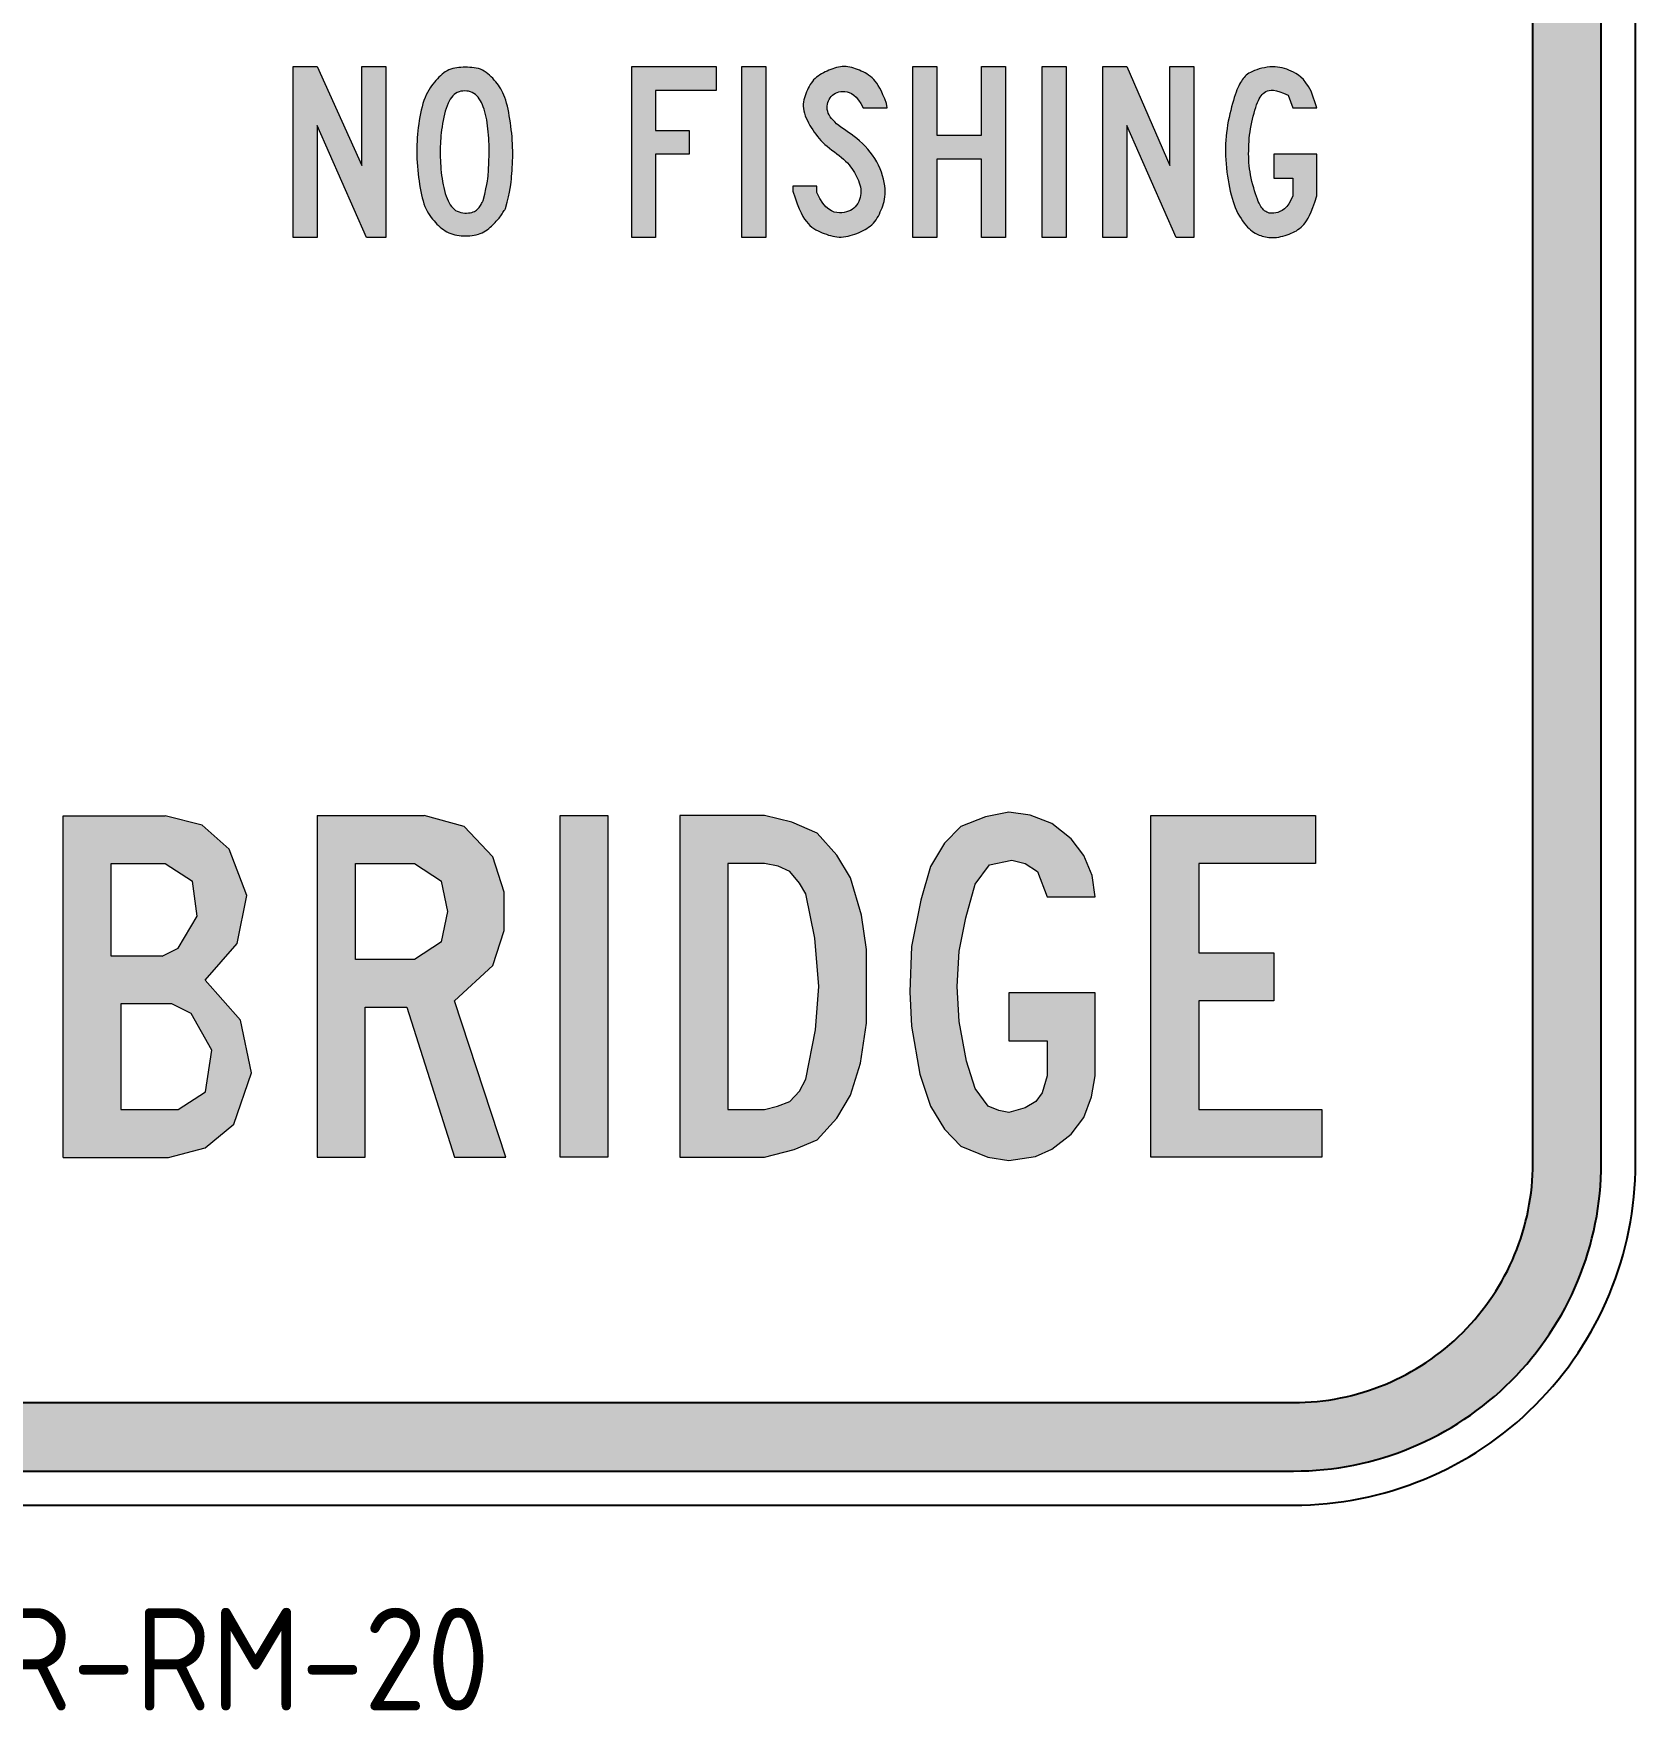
# Model space of a CAD drawing. Header units: millimetres. Extents: x 169.8 to 259.8, y 140.6 to 236.8.
# Drawn here: x 212.95 to 259.79, y 140.59 to 189.61 of the extents above; entities that cross this region are included whole.
import ezdxf

# ---------------------------------------------------------------- set-up
doc = ezdxf.new("R2010")
doc.units = ezdxf.units.MM
for name, color, linetype in [('L25', 1, 'Continuous'), ('L35', 3, 'Continuous'), ('T25', 1, 'Continuous')]:
    doc.layers.add(name, color=color, linetype=linetype)
doc.styles.add('ISO', font='iso.shx')

msp = doc.modelspace()

# ---------------------------------------------------------------- hatches: boundary and pattern name
at = {"layer": 'L25'}
h = msp.add_hatch(color=256, dxfattribs=at)
edge = h.paths.add_edge_path()
edge.add_arc((179.789, 156.589), 9, 180, 270)
edge.add_line((179.789, 147.589), (249.789, 147.589))
edge.add_arc((249.789, 156.589), 9, 270, 360)
edge.add_line((258.789, 156.589), (258.789, 226.789))
edge.add_arc((249.789, 226.789), 9, 0, 90)
edge.add_line((249.789, 235.789), (179.789, 235.789))
edge.add_arc((179.789, 226.789), 9, 90, 180)
edge.add_line((170.789, 226.789), (170.789, 156.589))
edge = h.paths.add_edge_path(flags=16)
edge.add_arc((179.789, 156.589), 7, 180, 270)
edge.add_line((179.789, 149.589), (249.789, 149.589))
edge.add_arc((249.789, 156.589), 7, 270, 360)
edge.add_line((256.789, 156.589), (256.789, 226.789))
edge.add_arc((249.789, 226.789), 7, 0, 90)
edge.add_line((249.789, 233.789), (179.789, 233.789))
edge.add_arc((179.789, 226.789), 7, 90, 180)
edge.add_line((172.789, 226.789), (172.789, 156.589))
h = msp.add_hatch(color=256, dxfattribs=at)
h.paths.add_polyline_path([(226.097, 184.724), (226.143, 184.917), (226.178, 185.071), (226.204, 185.195), (226.223, 185.292), (226.235, 185.371), (226.242, 185.436), (226.247, 185.495), (226.25, 185.554), (226.254, 185.618), (226.257, 185.688), (226.261, 185.762), (226.264, 185.84), (226.267, 185.922), (226.269, 186.007), (226.271, 186.095), (226.271, 186.184), (226.271, 186.275), (226.269, 186.366), (226.266, 186.458), (226.261, 186.55), (226.255, 186.642), (226.248, 186.733), (226.239, 186.823), (226.228, 186.911), (226.216, 186.998), (226.201, 187.082), (226.185, 187.164), (226.167, 187.243), (226.147, 187.32), (226.125, 187.393), (226.101, 187.462), (226.075, 187.528), (226.047, 187.589), (226.017, 187.646), (225.984, 187.698), (225.949, 187.746), (225.911, 187.788), (225.87, 187.825), (225.826, 187.857), (225.778, 187.884), (225.726, 187.904), (225.672, 187.919), (225.617, 187.927), (225.56, 187.93), (225.503, 187.927), (225.447, 187.919), (225.393, 187.904), (225.342, 187.884), (225.294, 187.857), (225.25, 187.825), (225.208, 187.787), (225.17, 187.742), (225.135, 187.691), (225.102, 187.634), (225.071, 187.57), (225.042, 187.499), (225.015, 187.421), (224.99, 187.338), (224.967, 187.251), (224.946, 187.16), (224.927, 187.068), (224.91, 186.976), (224.895, 186.885), (224.882, 186.796), (224.872, 186.71), (224.863, 186.627), (224.856, 186.546), (224.851, 186.467), (224.848, 186.388), (224.845, 186.31), (224.844, 186.232), (224.844, 186.152), (224.844, 186.07), (224.845, 185.987), (224.848, 185.902), (224.851, 185.816), (224.856, 185.729), (224.863, 185.641), (224.872, 185.551), (224.882, 185.461), (224.895, 185.37), (224.91, 185.28), (224.927, 185.19), (224.946, 185.103), (224.967, 185.017), (224.99, 184.936), (225.015, 184.858), (225.042, 184.786), (225.071, 184.719), (225.102, 184.657), (225.135, 184.602), (225.17, 184.552), (225.208, 184.509), (225.25, 184.471), (225.294, 184.439), (225.342, 184.412), (225.393, 184.392), (225.447, 184.377), (225.502, 184.367), (225.558, 184.362), (225.613, 184.361), (225.666, 184.364), (225.717, 184.371), (225.763, 184.381), (225.805, 184.394), (225.842, 184.41), (225.875, 184.428), (225.905, 184.449), (225.931, 184.472), (225.955, 184.497), (225.978, 184.523), (225.999, 184.552), (226.018, 184.582), (226.037, 184.612), (226.053, 184.64), (226.068, 184.667), (226.08, 184.69), (226.089, 184.708), (226.095, 184.72)], flags=16)
h.paths.add_polyline_path([(226.751, 184.49), (226.8, 184.678), (226.838, 184.836), (226.868, 184.97), (226.89, 185.083), (226.905, 185.181), (226.916, 185.269), (226.924, 185.351), (226.931, 185.432), (226.938, 185.517), (226.944, 185.604), (226.95, 185.695), (226.955, 185.788), (226.959, 185.883), (226.962, 185.981), (226.963, 186.08), (226.962, 186.181), (226.96, 186.282), (226.956, 186.384), (226.95, 186.487), (226.942, 186.589), (226.932, 186.692), (226.921, 186.795), (226.909, 186.898), (226.895, 187.001), (226.88, 187.102), (226.863, 187.203), (226.845, 187.301), (226.826, 187.397), (226.805, 187.489), (226.782, 187.577), (226.758, 187.66), (226.733, 187.738), (226.705, 187.81), (226.676, 187.875), (226.646, 187.937), (226.613, 187.994), (226.579, 188.048), (226.543, 188.1), (226.505, 188.15), (226.465, 188.2), (226.423, 188.25), (226.379, 188.299), (226.334, 188.346), (226.286, 188.392), (226.236, 188.434), (226.184, 188.474), (226.13, 188.508), (226.075, 188.538), (226.017, 188.563), (225.957, 188.582), (225.896, 188.596), (225.833, 188.607), (225.77, 188.614), (225.706, 188.619), (225.642, 188.621), (225.577, 188.621), (225.513, 188.621), (225.45, 188.619), (225.387, 188.615), (225.326, 188.608), (225.265, 188.598), (225.207, 188.585), (225.15, 188.569), (225.095, 188.547), (225.043, 188.521), (224.992, 188.491), (224.944, 188.456), (224.897, 188.418), (224.851, 188.376), (224.806, 188.332), (224.762, 188.285), (224.718, 188.236), (224.675, 188.186), (224.631, 188.133), (224.589, 188.078), (224.547, 188.019), (224.507, 187.956), (224.469, 187.889), (224.432, 187.816), (224.399, 187.738), (224.367, 187.654), (224.339, 187.564), (224.313, 187.47), (224.289, 187.372), (224.268, 187.272), (224.248, 187.17), (224.231, 187.067), (224.216, 186.965), (224.202, 186.863), (224.19, 186.762), (224.18, 186.662), (224.172, 186.561), (224.165, 186.461), (224.161, 186.359), (224.158, 186.257), (224.158, 186.154), (224.16, 186.049), (224.163, 185.942), (224.169, 185.835), (224.177, 185.727), (224.186, 185.619), (224.197, 185.512), (224.209, 185.405), (224.223, 185.299), (224.238, 185.195), (224.255, 185.093), (224.274, 184.993), (224.294, 184.897), (224.316, 184.804), (224.341, 184.715), (224.368, 184.631), (224.397, 184.552), (224.429, 184.479), (224.463, 184.412), (224.499, 184.349), (224.537, 184.29), (224.577, 184.235), (224.618, 184.182), (224.661, 184.133), (224.704, 184.085), (224.748, 184.04), (224.793, 183.995), (224.839, 183.953), (224.887, 183.914), (224.936, 183.877), (224.986, 183.843), (225.039, 183.812), (225.093, 183.785), (225.15, 183.762), (225.209, 183.743), (225.269, 183.727), (225.33, 183.714), (225.393, 183.705), (225.457, 183.699), (225.521, 183.695), (225.585, 183.694), (225.649, 183.695), (225.713, 183.699), (225.776, 183.705), (225.838, 183.714), (225.898, 183.727), (225.957, 183.743), (226.014, 183.762), (226.069, 183.785), (226.121, 183.812), (226.171, 183.842), (226.218, 183.875), (226.263, 183.91), (226.305, 183.945), (226.345, 183.982), (226.382, 184.018), (226.417, 184.053), (226.45, 184.087), (226.48, 184.12), (226.509, 184.152), (226.536, 184.183), (226.562, 184.214), (226.586, 184.245), (226.61, 184.276), (226.633, 184.308), (226.656, 184.34), (226.677, 184.373), (226.697, 184.403), (226.715, 184.431), (226.729, 184.455), (226.741, 184.474), (226.748, 184.486)])
h.paths.add_polyline_path([(230.44, 183.65), (230.44, 188.646), (232.914, 188.646), (232.914, 187.946), (231.14, 187.946), (231.14, 186.778), (232.121, 186.778), (232.121, 186.078), (231.14, 186.078), (231.14, 183.65)])
h.paths.add_polyline_path([(233.662, 183.65), (233.662, 188.646), (234.362, 188.646), (234.362, 183.65)])
h.paths.add_polyline_path([(238.658, 183.65), (238.658, 188.646), (239.359, 188.646), (239.359, 186.638), (240.666, 186.638), (240.666, 188.646), (241.366, 188.646), (241.366, 183.65), (240.666, 183.65), (240.666, 185.938), (239.359, 185.938), (239.359, 183.65)])
h.paths.add_polyline_path([(242.44, 183.65), (242.44, 188.646), (243.141, 188.646), (243.141, 183.65)])
h.paths.add_polyline_path([(244.215, 183.65), (244.215, 188.646), (244.915, 188.646), (246.176, 185.751), (246.176, 188.646), (246.877, 188.646), (246.877, 183.65), (246.363, 183.65), (244.915, 186.918), (244.915, 183.65)])
h.paths.add_polyline_path([(220.54, 183.65), (220.54, 188.646), (221.24, 188.646), (222.548, 185.751), (222.548, 188.646), (223.248, 188.646), (223.248, 183.65), (222.688, 183.65), (221.24, 186.918), (221.24, 183.65)])
h.paths.add_polyline_path([(237.891, 187.56), (237.838, 187.698), (237.788, 187.818), (237.741, 187.922), (237.695, 188.012), (237.651, 188.09), (237.607, 188.157), (237.562, 188.215), (237.516, 188.267), (237.469, 188.313), (237.419, 188.355), (237.368, 188.393), (237.316, 188.427), (237.263, 188.458), (237.209, 188.487), (237.154, 188.513), (237.098, 188.537), (237.043, 188.559), (236.987, 188.58), (236.931, 188.599), (236.875, 188.615), (236.819, 188.628), (236.763, 188.638), (236.708, 188.644), (236.652, 188.646), (236.596, 188.644), (236.541, 188.638), (236.485, 188.628), (236.43, 188.615), (236.375, 188.599), (236.319, 188.58), (236.264, 188.559), (236.208, 188.537), (236.153, 188.513), (236.098, 188.487), (236.044, 188.46), (235.991, 188.43), (235.94, 188.399), (235.89, 188.366), (235.844, 188.33), (235.801, 188.292), (235.761, 188.251), (235.724, 188.208), (235.69, 188.162), (235.659, 188.115), (235.63, 188.065), (235.604, 188.013), (235.578, 187.96), (235.554, 187.906), (235.532, 187.849), (235.511, 187.792), (235.492, 187.733), (235.477, 187.672), (235.466, 187.61), (235.459, 187.547), (235.458, 187.481), (235.463, 187.414), (235.475, 187.346), (235.493, 187.276), (235.517, 187.206), (235.545, 187.135), (235.577, 187.064), (235.613, 186.994), (235.651, 186.925), (235.691, 186.857), (235.733, 186.791), (235.776, 186.726), (235.821, 186.663), (235.869, 186.602), (235.919, 186.541), (235.973, 186.483), (236.03, 186.425), (236.091, 186.368), (236.157, 186.312), (236.226, 186.257), (236.297, 186.203), (236.369, 186.149), (236.44, 186.095), (236.509, 186.042), (236.576, 185.988), (236.638, 185.934), (236.695, 185.88), (236.748, 185.826), (236.795, 185.771), (236.839, 185.715), (236.879, 185.659), (236.916, 185.603), (236.951, 185.546), (236.984, 185.488), (237.015, 185.429), (237.045, 185.369), (237.071, 185.309), (237.095, 185.248), (237.114, 185.187), (237.129, 185.125), (237.14, 185.063), (237.144, 185), (237.143, 184.937), (237.135, 184.875), (237.122, 184.813), (237.103, 184.753), (237.079, 184.696), (237.05, 184.642), (237.016, 184.591), (236.977, 184.545), (236.934, 184.504), (236.887, 184.468), (236.835, 184.437), (236.78, 184.412), (236.72, 184.393), (236.656, 184.379), (236.589, 184.371), (236.518, 184.37), (236.443, 184.375), (236.365, 184.391), (236.285, 184.422), (236.202, 184.472), (236.117, 184.547), (236.031, 184.649), (235.944, 184.785), (235.856, 184.957), (235.856, 185.144), (235.156, 185.144), (235.156, 185.004), (235.222, 184.803), (235.283, 184.632), (235.34, 184.487), (235.394, 184.366), (235.446, 184.265), (235.497, 184.181), (235.548, 184.111), (235.6, 184.051), (235.654, 183.998), (235.711, 183.951), (235.769, 183.91), (235.828, 183.873), (235.888, 183.841), (235.949, 183.812), (236.01, 183.786), (236.071, 183.762), (236.133, 183.739), (236.194, 183.719), (236.255, 183.7), (236.317, 183.684), (236.379, 183.671), (236.441, 183.662), (236.504, 183.657), (236.569, 183.657), (236.634, 183.662), (236.7, 183.671), (236.767, 183.684), (236.833, 183.701), (236.899, 183.72), (236.964, 183.742), (237.028, 183.767), (237.09, 183.792), (237.151, 183.819), (237.209, 183.847), (237.265, 183.877), (237.318, 183.909), (237.369, 183.944), (237.418, 183.981), (237.464, 184.021), (237.507, 184.065), (237.547, 184.113), (237.584, 184.164), (237.619, 184.218), (237.652, 184.274), (237.682, 184.333), (237.71, 184.392), (237.736, 184.453), (237.76, 184.514), (237.782, 184.576), (237.803, 184.638), (237.82, 184.702), (237.835, 184.768), (237.845, 184.837), (237.852, 184.91), (237.853, 184.987), (237.85, 185.07), (237.841, 185.159), (237.826, 185.253), (237.805, 185.351), (237.778, 185.452), (237.745, 185.554), (237.705, 185.657), (237.66, 185.76), (237.607, 185.86), (237.549, 185.958), (237.484, 186.052), (237.415, 186.143), (237.342, 186.231), (237.265, 186.314), (237.186, 186.393), (237.105, 186.468), (237.024, 186.537), (236.942, 186.602), (236.861, 186.662), (236.782, 186.719), (236.705, 186.773), (236.63, 186.824), (236.56, 186.874), (236.493, 186.924), (236.432, 186.973), (236.377, 187.023), (236.327, 187.074), (236.284, 187.125), (236.246, 187.176), (236.215, 187.228), (236.19, 187.281), (236.172, 187.333), (236.16, 187.385), (236.154, 187.438), (236.155, 187.49), (236.162, 187.541), (236.174, 187.591), (236.192, 187.639), (236.216, 187.684), (236.244, 187.727), (236.277, 187.767), (236.314, 187.803), (236.355, 187.835), (236.4, 187.862), (236.449, 187.885), (236.501, 187.901), (236.556, 187.912), (236.613, 187.917), (236.673, 187.915), (236.736, 187.905), (236.8, 187.885), (236.866, 187.854), (236.933, 187.808), (237.002, 187.745), (237.071, 187.663), (237.14, 187.56), (237.21, 187.432), (237.911, 187.432)])
h.paths.add_polyline_path([(250.306, 187.919), (250.229, 188.056), (250.153, 188.169), (250.079, 188.26), (250.005, 188.333), (249.933, 188.391), (249.863, 188.438), (249.793, 188.475), (249.725, 188.507), (249.658, 188.536), (249.592, 188.562), (249.526, 188.584), (249.459, 188.603), (249.392, 188.618), (249.323, 188.629), (249.252, 188.635), (249.178, 188.635), (249.102, 188.631), (249.023, 188.622), (248.945, 188.609), (248.867, 188.592), (248.791, 188.572), (248.719, 188.549), (248.652, 188.525), (248.591, 188.5), (248.537, 188.473), (248.489, 188.446), (248.447, 188.418), (248.41, 188.389), (248.377, 188.358), (248.347, 188.326), (248.319, 188.291), (248.293, 188.254), (248.267, 188.215), (248.241, 188.173), (248.215, 188.127), (248.19, 188.077), (248.164, 188.022), (248.138, 187.961), (248.112, 187.894), (248.086, 187.821), (248.059, 187.74), (248.032, 187.654), (248.006, 187.561), (247.979, 187.464), (247.954, 187.363), (247.929, 187.258), (247.906, 187.152), (247.885, 187.044), (247.865, 186.936), (247.848, 186.827), (247.833, 186.718), (247.821, 186.607), (247.811, 186.496), (247.805, 186.383), (247.801, 186.269), (247.801, 186.153), (247.804, 186.035), (247.81, 185.916), (247.819, 185.797), (247.831, 185.678), (247.845, 185.56), (247.861, 185.443), (247.879, 185.328), (247.899, 185.216), (247.92, 185.106), (247.943, 185), (247.967, 184.897), (247.994, 184.798), (248.023, 184.702), (248.055, 184.609), (248.089, 184.52), (248.126, 184.434), (248.167, 184.352), (248.211, 184.274), (248.256, 184.2), (248.303, 184.13), (248.351, 184.066), (248.399, 184.007), (248.446, 183.953), (248.492, 183.906), (248.537, 183.866), (248.58, 183.831), (248.623, 183.801), (248.665, 183.776), (248.706, 183.754), (248.748, 183.735), (248.79, 183.719), (248.833, 183.704), (248.878, 183.689), (248.924, 183.676), (248.971, 183.665), (249.02, 183.655), (249.071, 183.648), (249.124, 183.644), (249.179, 183.642), (249.237, 183.644), (249.296, 183.65), (249.357, 183.66), (249.419, 183.672), (249.482, 183.688), (249.544, 183.705), (249.605, 183.725), (249.664, 183.747), (249.721, 183.769), (249.775, 183.793), (249.826, 183.819), (249.875, 183.846), (249.922, 183.876), (249.966, 183.908), (250.01, 183.945), (250.052, 183.985), (250.093, 184.029), (250.134, 184.079), (250.175, 184.138), (250.217, 184.208), (250.261, 184.294), (250.308, 184.399), (250.358, 184.527), (250.413, 184.681), (250.472, 184.864), (250.472, 186.078), (249.211, 186.078), (249.211, 185.378), (249.772, 185.378), (249.772, 184.864), (249.716, 184.736), (249.656, 184.633), (249.591, 184.55), (249.525, 184.486), (249.458, 184.439), (249.393, 184.404), (249.329, 184.381), (249.27, 184.366), (249.216, 184.357), (249.166, 184.354), (249.121, 184.355), (249.081, 184.362), (249.043, 184.373), (249.009, 184.388), (248.977, 184.406), (248.947, 184.428), (248.918, 184.453), (248.891, 184.481), (248.864, 184.514), (248.839, 184.552), (248.813, 184.596), (248.787, 184.646), (248.761, 184.703), (248.735, 184.767), (248.708, 184.84), (248.68, 184.92), (248.653, 185.006), (248.626, 185.097), (248.6, 185.19), (248.576, 185.285), (248.554, 185.38), (248.535, 185.474), (248.519, 185.567), (248.507, 185.657), (248.496, 185.746), (248.489, 185.834), (248.484, 185.921), (248.481, 186.009), (248.479, 186.096), (248.48, 186.184), (248.482, 186.274), (248.486, 186.364), (248.491, 186.456), (248.499, 186.548), (248.508, 186.641), (248.519, 186.734), (248.533, 186.827), (248.55, 186.921), (248.568, 187.014), (248.589, 187.106), (248.612, 187.196), (248.636, 187.284), (248.661, 187.368), (248.687, 187.447), (248.713, 187.521), (248.739, 187.588), (248.764, 187.649), (248.789, 187.703), (248.816, 187.75), (248.843, 187.792), (248.873, 187.828), (248.906, 187.86), (248.942, 187.887), (248.982, 187.911), (249.027, 187.931), (249.078, 187.945), (249.139, 187.952), (249.209, 187.95), (249.292, 187.936), (249.388, 187.909), (249.501, 187.866), (249.632, 187.806), (249.772, 187.432), (250.472, 187.432)])
h = msp.add_hatch(color=256, dxfattribs=at)
h.paths.add_polyline_path([(179.25, 156.753), (179.25, 166.746), (184.246, 166.746), (184.246, 165.345), (180.651, 165.345), (180.651, 163.057), (182.612, 163.057), (182.612, 161.656), (180.651, 161.656), (180.651, 156.753)])
h.paths.add_polyline_path([(196.341, 158.901), (196.714, 161.749), (196.341, 164.598), (195.734, 165.345), (194.753, 165.345), (194.146, 164.598), (193.773, 161.749), (194.146, 158.901), (194.753, 158.154), (195.734, 158.154)], flags=16)
h.paths.add_polyline_path([(197.648, 158.434), (198.069, 160.629), (198.069, 162.87), (197.648, 165.065), (196.995, 166.139), (195.874, 166.746), (194.613, 166.746), (193.492, 166.139), (192.839, 165.065), (192.418, 162.87), (192.418, 160.629), (192.839, 158.434), (193.492, 157.36), (194.613, 156.753), (195.874, 156.753), (196.995, 157.36)])
h.paths.add_polyline_path([(199.75, 156.753), (199.75, 166.746), (201.337, 166.746), (202.925, 161.236), (204.606, 166.746), (206.24, 166.746), (206.24, 156.753), (204.84, 156.753), (204.84, 162.356), (202.925, 156.753), (201.104, 162.356), (201.104, 156.753)])
h.paths.add_polyline_path([(228.345, 156.76), (228.345, 166.753), (229.745, 166.753), (229.745, 156.76)])
h.paths.add_polyline_path([(233.248, 158.161), (234.322, 158.161), (234.699, 158.251), (235.069, 158.394), (235.344, 158.698), (235.536, 159.048), (235.816, 160.484), (235.909, 161.756), (235.791, 163.163), (235.536, 164.465), (235.344, 164.775), (235.069, 165.118), (234.723, 165.271), (234.322, 165.352), (233.248, 165.352)], flags=16)
h.paths.add_polyline_path([(231.847, 156.76), (234.322, 156.76), (235.195, 156.986), (235.863, 157.273), (236.436, 157.904), (236.843, 158.581), (237.131, 159.516), (237.31, 160.682), (237.31, 162.83), (237.156, 163.833), (236.843, 164.932), (236.436, 165.594), (235.863, 166.239), (235.121, 166.561), (234.322, 166.753), (231.847, 166.753)])
h.paths.add_polyline_path([(242.587, 159.141), (242.444, 158.648), (242.26, 158.394), (241.947, 158.202), (241.466, 158.067), (241.178, 158.127), (240.859, 158.254), (240.486, 158.768), (240.234, 159.566), (240.019, 160.729), (239.961, 161.749), (240.019, 162.784), (240.21, 163.758), (240.486, 164.745), (240.906, 165.305), (241.56, 165.445), (241.947, 165.346), (242.307, 165.118), (242.587, 164.371), (243.988, 164.371), (243.908, 164.998), (243.661, 165.585), (243.288, 166.065), (242.727, 166.519), (242.096, 166.76), (241.466, 166.846), (240.781, 166.71), (240.065, 166.426), (239.589, 165.941), (239.178, 165.258), (238.894, 164.279), (238.618, 162.924), (238.571, 161.6), (238.618, 160.589), (238.869, 159.194), (239.178, 158.254), (239.589, 157.581), (240.065, 157.087), (240.855, 156.763), (241.466, 156.666), (242.245, 156.788), (242.727, 156.993), (243.288, 157.433), (243.661, 157.927), (243.884, 158.524), (243.988, 159.141), (243.988, 161.569), (241.466, 161.569), (241.466, 160.169), (242.587, 160.169)])
h.paths.add_polyline_path([(245.622, 156.76), (245.622, 166.753), (250.432, 166.753), (250.432, 165.352), (247.023, 165.352), (247.023, 162.737), (249.218, 162.737), (249.218, 161.336), (247.023, 161.336), (247.023, 158.161), (250.619, 158.161), (250.619, 156.76)])
h = msp.add_hatch(color=256, dxfattribs=at)
h.paths.add_polyline_path([(218.906, 163.01), (219.186, 164.411), (218.672, 165.765), (217.878, 166.466), (216.804, 166.746), (213.816, 166.746), (213.816, 156.753), (216.898, 156.753), (217.972, 157.033), (218.812, 157.733), (219.326, 159.228), (218.999, 160.769), (217.972, 161.936)])
h.paths.add_polyline_path([(217.178, 162.87), (216.711, 162.636), (215.217, 162.636), (215.217, 165.345), (216.804, 165.345), (217.598, 164.831), (217.738, 163.804)], flags=16)
h.paths.add_polyline_path([(216.997, 161.243), (217.558, 160.962), (218.165, 159.888), (217.978, 158.674), (217.184, 158.161), (215.503, 158.161), (215.503, 161.243)], flags=16)
h.paths.add_polyline_path([(226.383, 162.363), (226.71, 163.391), (226.71, 164.511), (226.383, 165.539), (225.543, 166.426), (224.375, 166.753), (221.247, 166.753), (221.247, 156.76), (222.648, 156.76), (222.648, 161.149), (223.862, 161.149), (225.263, 156.76), (226.757, 156.76), (225.263, 161.336)])
h.paths.add_polyline_path([(222.361, 162.543), (222.361, 165.345), (224.089, 165.345), (224.883, 164.831), (225.069, 163.944), (224.883, 163.057), (224.089, 162.543)], flags=16)

# ---------------------------------------------------------------- linework, layer by layer
at = {"color": 3, "lineweight": 0}
for points in [[(220.54, 183.65), (220.54, 188.646), (221.24, 188.646), (222.548, 185.751), (222.548, 188.646), (223.248, 188.646), (223.248, 183.65), (222.688, 183.65), (221.24, 186.918), (221.24, 183.65), (220.54, 183.65), (220.54, 183.65)], [(226.751, 184.49), (226.8, 184.678), (226.838, 184.836), (226.868, 184.97), (226.89, 185.083), (226.905, 185.181), (226.916, 185.269), (226.924, 185.351), (226.931, 185.432), (226.938, 185.517), (226.944, 185.604), (226.95, 185.695), (226.955, 185.788), (226.959, 185.883), (226.962, 185.981), (226.963, 186.08), (226.962, 186.181), (226.96, 186.282), (226.956, 186.384), (226.95, 186.487), (226.942, 186.589), (226.932, 186.692), (226.921, 186.795), (226.909, 186.898), (226.895, 187.001), (226.88, 187.102), (226.863, 187.203), (226.845, 187.301), (226.826, 187.397), (226.805, 187.489), (226.782, 187.577), (226.758, 187.66), (226.733, 187.738), (226.705, 187.81), (226.676, 187.875), (226.646, 187.937), (226.613, 187.994), (226.579, 188.048), (226.543, 188.1), (226.505, 188.15), (226.465, 188.2), (226.423, 188.25), (226.379, 188.299), (226.334, 188.346), (226.286, 188.392), (226.236, 188.434), (226.184, 188.474), (226.13, 188.508), (226.075, 188.538), (226.017, 188.563), (225.957, 188.582), (225.896, 188.596), (225.833, 188.607), (225.77, 188.614), (225.706, 188.619), (225.642, 188.621), (225.577, 188.621), (225.513, 188.621), (225.45, 188.619), (225.387, 188.615), (225.326, 188.608), (225.265, 188.598), (225.207, 188.585), (225.15, 188.569), (225.095, 188.547), (225.043, 188.521), (224.992, 188.491), (224.944, 188.456), (224.897, 188.418), (224.851, 188.376), (224.806, 188.332), (224.762, 188.285), (224.718, 188.236), (224.675, 188.186), (224.631, 188.133), (224.589, 188.078), (224.547, 188.019), (224.507, 187.956), (224.469, 187.889), (224.432, 187.816), (224.399, 187.738), (224.367, 187.654), (224.339, 187.564), (224.313, 187.47), (224.289, 187.372), (224.268, 187.272), (224.248, 187.17), (224.231, 187.067), (224.216, 186.965), (224.202, 186.863), (224.19, 186.762), (224.18, 186.662), (224.172, 186.561), (224.165, 186.461), (224.161, 186.359), (224.158, 186.257), (224.158, 186.154), (224.16, 186.049), (224.163, 185.942), (224.169, 185.835), (224.177, 185.727), (224.186, 185.619), (224.197, 185.512), (224.209, 185.405), (224.223, 185.299), (224.238, 185.195), (224.255, 185.093), (224.274, 184.993), (224.294, 184.897), (224.316, 184.804), (224.341, 184.715), (224.368, 184.631), (224.397, 184.552), (224.429, 184.479), (224.463, 184.412), (224.499, 184.349), (224.537, 184.29), (224.577, 184.235), (224.618, 184.182), (224.661, 184.133), (224.704, 184.085), (224.748, 184.04), (224.793, 183.995), (224.839, 183.953), (224.887, 183.914), (224.936, 183.877), (224.986, 183.843), (225.039, 183.812), (225.093, 183.785), (225.15, 183.762), (225.209, 183.743), (225.269, 183.727), (225.33, 183.714), (225.393, 183.705), (225.457, 183.699), (225.521, 183.695), (225.585, 183.694), (225.649, 183.695), (225.713, 183.699), (225.776, 183.705), (225.838, 183.714), (225.898, 183.727), (225.957, 183.743), (226.014, 183.762), (226.069, 183.785), (226.121, 183.812), (226.171, 183.842), (226.218, 183.875), (226.263, 183.91), (226.305, 183.945), (226.345, 183.982), (226.382, 184.018), (226.417, 184.053), (226.45, 184.087), (226.48, 184.12), (226.509, 184.152), (226.536, 184.183), (226.562, 184.214), (226.586, 184.245), (226.61, 184.276), (226.633, 184.308), (226.656, 184.34), (226.677, 184.373), (226.697, 184.403), (226.715, 184.431), (226.729, 184.455), (226.741, 184.474), (226.748, 184.486), (226.751, 184.49)], [(230.44, 183.65), (230.44, 188.646), (232.914, 188.646), (232.914, 187.946), (231.14, 187.946), (231.14, 186.778), (232.121, 186.778), (232.121, 186.078), (231.14, 186.078), (231.14, 183.65), (230.44, 183.65), (230.44, 183.65)], [(233.662, 183.65), (233.662, 188.646), (234.362, 188.646), (234.362, 183.65), (233.662, 183.65), (233.662, 183.65)], [(237.891, 187.56), (237.838, 187.698), (237.788, 187.818), (237.741, 187.922), (237.695, 188.012), (237.651, 188.09), (237.607, 188.157), (237.562, 188.215), (237.516, 188.267), (237.469, 188.313), (237.419, 188.355), (237.368, 188.393), (237.316, 188.427), (237.263, 188.458), (237.209, 188.487), (237.154, 188.513), (237.098, 188.537), (237.043, 188.559), (236.987, 188.58), (236.931, 188.599), (236.875, 188.615), (236.819, 188.628), (236.763, 188.638), (236.708, 188.644), (236.652, 188.646), (236.596, 188.644), (236.541, 188.638), (236.485, 188.628), (236.43, 188.615), (236.375, 188.599), (236.319, 188.58), (236.264, 188.559), (236.208, 188.537), (236.153, 188.513), (236.098, 188.487), (236.044, 188.46), (235.991, 188.43), (235.94, 188.399), (235.89, 188.366), (235.844, 188.33), (235.801, 188.292), (235.761, 188.251), (235.724, 188.208), (235.69, 188.162), (235.659, 188.115), (235.63, 188.065), (235.604, 188.013), (235.578, 187.96), (235.554, 187.906), (235.532, 187.849), (235.511, 187.792), (235.492, 187.733), (235.477, 187.672), (235.466, 187.61), (235.459, 187.547), (235.458, 187.481), (235.463, 187.414), (235.475, 187.346), (235.493, 187.276), (235.517, 187.206), (235.545, 187.135), (235.577, 187.064), (235.613, 186.994), (235.651, 186.925), (235.691, 186.857), (235.733, 186.791), (235.776, 186.726), (235.821, 186.663), (235.869, 186.602), (235.919, 186.541), (235.973, 186.483), (236.03, 186.425), (236.091, 186.368), (236.157, 186.312), (236.226, 186.257), (236.297, 186.203), (236.369, 186.149), (236.44, 186.095), (236.509, 186.042), (236.576, 185.988), (236.638, 185.934), (236.695, 185.88), (236.748, 185.826), (236.795, 185.771), (236.839, 185.715), (236.879, 185.659), (236.916, 185.603), (236.951, 185.546), (236.984, 185.488), (237.015, 185.429), (237.045, 185.369), (237.071, 185.309), (237.095, 185.248), (237.114, 185.187), (237.129, 185.125), (237.14, 185.063), (237.144, 185), (237.143, 184.937), (237.135, 184.875), (237.122, 184.813), (237.103, 184.753), (237.079, 184.696), (237.05, 184.642), (237.016, 184.591), (236.977, 184.545), (236.934, 184.504), (236.887, 184.468), (236.835, 184.437), (236.78, 184.412), (236.72, 184.393), (236.656, 184.379), (236.589, 184.371), (236.518, 184.37), (236.443, 184.375), (236.365, 184.391), (236.285, 184.422), (236.202, 184.472), (236.117, 184.547), (236.031, 184.649), (235.944, 184.785), (235.856, 184.957)], [(238.658, 183.65), (238.658, 188.646), (239.359, 188.646), (239.359, 186.638), (240.666, 186.638), (240.666, 188.646), (241.366, 188.646), (241.366, 183.65), (240.666, 183.65), (240.666, 185.938), (239.359, 185.938), (239.359, 183.65), (238.658, 183.65), (238.658, 183.65)], [(242.44, 183.65), (242.44, 188.646), (243.141, 188.646), (243.141, 183.65), (242.44, 183.65), (242.44, 183.65)], [(244.215, 183.65), (244.215, 188.646), (244.915, 188.646), (246.176, 185.751), (246.176, 188.646), (246.877, 188.646), (246.877, 183.65), (246.363, 183.65), (244.915, 186.918), (244.915, 183.65), (244.215, 183.65), (244.215, 183.65)], [(250.306, 187.919), (250.229, 188.056), (250.153, 188.169), (250.079, 188.26), (250.005, 188.333), (249.933, 188.391), (249.863, 188.438), (249.793, 188.475), (249.725, 188.507), (249.658, 188.536), (249.592, 188.562), (249.526, 188.584), (249.459, 188.603), (249.392, 188.618), (249.323, 188.629), (249.252, 188.635), (249.178, 188.635), (249.102, 188.631), (249.023, 188.622), (248.945, 188.609), (248.867, 188.592), (248.791, 188.572), (248.719, 188.549), (248.652, 188.525), (248.591, 188.5), (248.537, 188.473), (248.489, 188.446), (248.447, 188.418), (248.41, 188.389), (248.377, 188.358), (248.347, 188.326), (248.319, 188.291), (248.293, 188.254), (248.267, 188.215), (248.241, 188.173), (248.215, 188.127), (248.19, 188.077), (248.164, 188.022), (248.138, 187.961), (248.112, 187.894), (248.086, 187.821), (248.059, 187.74), (248.032, 187.654), (248.006, 187.561), (247.979, 187.464), (247.954, 187.363), (247.929, 187.258), (247.906, 187.152), (247.885, 187.044), (247.865, 186.936), (247.848, 186.827), (247.833, 186.718), (247.821, 186.607), (247.811, 186.496), (247.805, 186.383), (247.801, 186.269), (247.801, 186.153), (247.804, 186.035), (247.81, 185.916), (247.819, 185.797), (247.831, 185.678), (247.845, 185.56), (247.861, 185.443), (247.879, 185.328), (247.899, 185.216), (247.92, 185.106), (247.943, 185), (247.967, 184.897), (247.994, 184.798), (248.023, 184.702), (248.055, 184.609), (248.089, 184.52), (248.126, 184.434), (248.167, 184.352), (248.211, 184.274), (248.256, 184.2), (248.303, 184.13), (248.351, 184.066), (248.399, 184.007), (248.446, 183.953), (248.492, 183.906), (248.537, 183.866), (248.58, 183.831), (248.623, 183.801), (248.665, 183.776), (248.706, 183.754), (248.748, 183.735), (248.79, 183.719), (248.833, 183.704), (248.878, 183.689), (248.924, 183.676), (248.971, 183.665), (249.02, 183.655), (249.071, 183.648), (249.124, 183.644), (249.179, 183.642), (249.237, 183.644), (249.296, 183.65), (249.357, 183.66), (249.419, 183.672), (249.482, 183.688), (249.544, 183.705), (249.605, 183.725), (249.664, 183.747), (249.721, 183.769), (249.775, 183.793), (249.826, 183.819), (249.875, 183.846), (249.922, 183.876), (249.966, 183.908), (250.01, 183.945), (250.052, 183.985), (250.093, 184.029), (250.134, 184.079), (250.175, 184.138), (250.217, 184.208), (250.261, 184.294), (250.308, 184.399), (250.358, 184.527), (250.413, 184.681), (250.472, 184.864)], [(226.097, 184.724), (226.143, 184.917), (226.178, 185.071), (226.204, 185.195), (226.223, 185.292), (226.235, 185.371), (226.242, 185.436), (226.247, 185.495), (226.25, 185.554), (226.254, 185.618), (226.257, 185.688), (226.261, 185.762), (226.264, 185.84), (226.267, 185.922), (226.269, 186.007), (226.271, 186.095), (226.271, 186.184), (226.271, 186.275), (226.269, 186.366), (226.266, 186.458), (226.261, 186.55), (226.255, 186.642), (226.248, 186.733), (226.239, 186.823), (226.228, 186.911), (226.216, 186.998), (226.201, 187.082), (226.185, 187.164), (226.167, 187.243), (226.147, 187.32), (226.125, 187.393), (226.101, 187.462), (226.075, 187.528), (226.047, 187.589), (226.017, 187.646), (225.984, 187.698), (225.949, 187.746), (225.911, 187.788), (225.87, 187.825), (225.826, 187.857), (225.778, 187.884), (225.726, 187.904), (225.672, 187.919), (225.617, 187.927), (225.56, 187.93), (225.503, 187.927), (225.447, 187.919), (225.393, 187.904), (225.342, 187.884), (225.294, 187.857), (225.25, 187.825), (225.208, 187.787), (225.17, 187.742), (225.135, 187.691), (225.102, 187.634), (225.071, 187.57), (225.042, 187.499), (225.015, 187.421), (224.99, 187.338), (224.967, 187.251), (224.946, 187.16), (224.927, 187.068), (224.91, 186.976), (224.895, 186.885), (224.882, 186.796), (224.872, 186.71), (224.863, 186.627), (224.856, 186.546), (224.851, 186.467), (224.848, 186.388), (224.845, 186.31), (224.844, 186.232), (224.844, 186.152), (224.844, 186.07), (224.845, 185.987), (224.848, 185.902), (224.851, 185.816), (224.856, 185.729), (224.863, 185.641), (224.872, 185.551), (224.882, 185.461), (224.895, 185.37), (224.91, 185.28), (224.927, 185.19), (224.946, 185.103), (224.967, 185.017), (224.99, 184.936), (225.015, 184.858), (225.042, 184.786), (225.071, 184.719), (225.102, 184.657), (225.135, 184.602), (225.17, 184.552), (225.208, 184.509), (225.25, 184.471), (225.294, 184.439), (225.342, 184.412), (225.393, 184.392), (225.447, 184.377), (225.502, 184.367), (225.558, 184.362), (225.613, 184.361), (225.666, 184.364), (225.717, 184.371), (225.763, 184.381), (225.805, 184.394), (225.842, 184.41), (225.875, 184.428), (225.905, 184.449), (225.931, 184.472), (225.955, 184.497), (225.978, 184.523), (225.999, 184.552), (226.018, 184.582), (226.037, 184.612), (226.053, 184.64), (226.068, 184.667), (226.08, 184.69), (226.089, 184.708), (226.095, 184.72), (226.097, 184.724)], [(235.156, 185.004), (235.222, 184.803), (235.283, 184.632), (235.34, 184.487), (235.394, 184.366), (235.446, 184.265), (235.497, 184.181), (235.548, 184.111), (235.6, 184.051), (235.654, 183.998), (235.711, 183.951), (235.769, 183.91), (235.828, 183.873), (235.888, 183.841), (235.949, 183.812), (236.01, 183.786), (236.071, 183.762), (236.133, 183.739), (236.194, 183.719), (236.255, 183.7), (236.317, 183.684), (236.379, 183.671), (236.441, 183.662), (236.504, 183.657), (236.569, 183.657), (236.634, 183.662), (236.7, 183.671), (236.767, 183.684), (236.833, 183.701), (236.899, 183.72), (236.964, 183.742), (237.028, 183.767), (237.09, 183.792), (237.151, 183.819), (237.209, 183.847), (237.265, 183.877), (237.318, 183.909), (237.369, 183.944), (237.418, 183.981), (237.464, 184.021), (237.507, 184.065), (237.547, 184.113), (237.584, 184.164), (237.619, 184.218), (237.652, 184.274), (237.682, 184.333), (237.71, 184.392), (237.736, 184.453), (237.76, 184.514), (237.782, 184.576), (237.803, 184.638), (237.82, 184.702), (237.835, 184.768), (237.845, 184.837), (237.852, 184.91), (237.853, 184.987), (237.85, 185.07), (237.841, 185.159), (237.826, 185.253), (237.805, 185.351), (237.778, 185.452), (237.745, 185.554), (237.705, 185.657), (237.66, 185.76), (237.607, 185.86), (237.549, 185.958), (237.484, 186.052), (237.415, 186.143), (237.342, 186.231), (237.265, 186.314), (237.186, 186.393), (237.105, 186.468), (237.024, 186.537), (236.942, 186.602), (236.861, 186.662), (236.782, 186.719), (236.705, 186.773), (236.63, 186.824), (236.56, 186.874), (236.493, 186.924), (236.432, 186.973), (236.377, 187.023), (236.327, 187.074), (236.284, 187.125), (236.246, 187.176), (236.215, 187.228), (236.19, 187.281), (236.172, 187.333), (236.16, 187.385), (236.154, 187.438), (236.155, 187.49), (236.162, 187.541), (236.174, 187.591), (236.192, 187.639), (236.216, 187.684), (236.244, 187.727), (236.277, 187.767), (236.314, 187.803), (236.355, 187.835), (236.4, 187.862), (236.449, 187.885), (236.501, 187.901), (236.556, 187.912), (236.613, 187.917), (236.673, 187.915), (236.736, 187.905), (236.8, 187.885), (236.866, 187.854), (236.933, 187.808), (237.002, 187.745), (237.071, 187.663), (237.14, 187.56), (237.21, 187.432)], [(249.772, 184.864), (249.716, 184.736), (249.656, 184.633), (249.591, 184.55), (249.525, 184.486), (249.458, 184.439), (249.393, 184.404), (249.329, 184.381), (249.27, 184.366), (249.216, 184.357), (249.166, 184.354), (249.121, 184.355), (249.081, 184.362), (249.043, 184.373), (249.009, 184.388), (248.977, 184.406), (248.947, 184.428), (248.918, 184.453), (248.891, 184.481), (248.864, 184.514), (248.839, 184.552), (248.813, 184.596), (248.787, 184.646), (248.761, 184.703), (248.735, 184.767), (248.708, 184.84), (248.68, 184.92), (248.653, 185.006), (248.626, 185.097), (248.6, 185.19), (248.576, 185.285), (248.554, 185.38), (248.535, 185.474), (248.519, 185.567), (248.507, 185.657), (248.496, 185.746), (248.489, 185.834), (248.484, 185.921), (248.481, 186.009), (248.479, 186.096), (248.48, 186.184), (248.482, 186.274), (248.486, 186.364), (248.491, 186.456), (248.499, 186.548), (248.508, 186.641), (248.519, 186.734), (248.533, 186.827), (248.55, 186.921), (248.568, 187.014), (248.589, 187.106), (248.612, 187.196), (248.636, 187.284), (248.661, 187.368), (248.687, 187.447), (248.713, 187.521), (248.739, 187.588), (248.764, 187.649), (248.789, 187.703), (248.816, 187.75), (248.843, 187.792), (248.873, 187.828), (248.906, 187.86), (248.942, 187.887), (248.982, 187.911), (249.027, 187.931), (249.078, 187.945), (249.139, 187.952), (249.209, 187.95), (249.292, 187.936), (249.388, 187.909), (249.501, 187.866), (249.632, 187.806)], [(249.632, 187.806), (249.772, 187.432), (250.472, 187.432)], [(250.472, 187.432), (250.306, 187.919)], [(237.21, 187.432), (237.911, 187.432), (237.891, 187.56)], [(250.472, 184.864), (250.472, 186.078), (249.211, 186.078), (249.211, 185.378), (249.772, 185.378), (249.772, 184.864)], [(235.856, 184.957), (235.856, 185.144), (235.156, 185.144)], [(235.156, 185.144), (235.156, 185.004)], [(213.816, 156.753), (213.816, 166.746), (216.804, 166.746)], [(218.672, 165.765), (217.878, 166.466), (216.804, 166.746)], [(221.247, 166.753), (221.247, 156.76), (222.648, 156.76), (222.648, 161.149), (223.862, 161.149), (225.263, 156.76), (226.757, 156.76), (225.263, 161.336)], [(221.247, 166.753), (224.375, 166.753)], [(226.383, 165.539), (225.543, 166.426), (224.375, 166.753)], [(228.345, 156.76), (228.345, 166.753), (229.745, 166.753), (229.745, 156.76), (228.345, 156.76), (228.345, 156.76)], [(231.847, 156.76), (234.322, 156.76), (235.195, 156.986), (235.863, 157.273), (236.436, 157.904), (236.843, 158.581), (237.131, 159.516), (237.31, 160.682), (237.31, 162.83), (237.156, 163.833), (236.843, 164.932), (236.436, 165.594), (235.863, 166.239), (235.121, 166.561), (234.322, 166.753), (231.847, 166.753), (231.847, 156.76), (231.847, 156.76)], [(245.622, 156.76), (245.622, 166.753), (250.432, 166.753), (250.432, 165.352), (247.023, 165.352), (247.023, 162.737), (249.218, 162.737), (249.218, 161.336), (247.023, 161.336), (247.023, 158.161), (250.619, 158.161), (250.619, 156.76), (245.622, 156.76), (245.622, 156.76)], [(217.972, 161.936), (218.906, 163.01), (219.186, 164.411), (218.672, 165.765)], [(216.711, 162.636), (215.217, 162.636), (215.217, 165.345), (216.804, 165.345), (217.598, 164.831)], [(222.361, 165.345), (224.089, 165.345), (224.883, 164.831)], [(224.883, 163.057), (224.089, 162.543), (222.361, 162.543), (222.361, 165.345)], [(226.383, 162.363), (226.71, 163.391), (226.71, 164.511), (226.383, 165.539)], [(233.248, 158.161), (234.322, 158.161), (234.699, 158.251), (235.069, 158.394), (235.344, 158.698), (235.536, 159.048), (235.816, 160.484), (235.909, 161.756), (235.791, 163.163), (235.536, 164.465), (235.344, 164.775), (235.069, 165.118), (234.723, 165.271), (234.322, 165.352), (233.248, 165.352), (233.248, 158.161), (233.248, 158.161)], [(217.178, 162.87), (217.738, 163.804), (217.598, 164.831)], [(224.883, 163.057), (225.069, 163.944), (224.883, 164.831)], [(216.711, 162.636), (217.178, 162.87)], [(225.263, 161.336), (226.383, 162.363)], [(213.816, 156.753), (216.898, 156.753), (217.972, 157.033), (218.812, 157.733), (219.326, 159.228), (218.999, 160.769), (217.972, 161.936)], [(216.997, 161.243), (215.503, 161.243), (215.503, 158.161), (217.184, 158.161), (217.978, 158.674), (218.165, 159.888), (217.558, 160.962), (216.997, 161.243), (216.997, 161.243)]]:
    msp.add_lwpolyline(points, dxfattribs=at)
msp.add_lwpolyline([(242.587, 159.141), (242.444, 158.648), (242.26, 158.394), (241.947, 158.202), (241.466, 158.067), (241.178, 158.127), (240.859, 158.254), (240.486, 158.768), (240.234, 159.566), (240.019, 160.729), (239.961, 161.749), (240.019, 162.784), (240.21, 163.758), (240.486, 164.745), (240.906, 165.305), (241.56, 165.445), (241.947, 165.346), (242.307, 165.118), (242.587, 164.371), (243.988, 164.371), (243.908, 164.998), (243.661, 165.585), (243.288, 166.065), (242.727, 166.519), (242.096, 166.76), (241.466, 166.846), (240.781, 166.71), (240.065, 166.426), (239.589, 165.941), (239.178, 165.258), (238.894, 164.279), (238.618, 162.924), (238.571, 161.6), (238.618, 160.589), (238.869, 159.194), (239.178, 158.254), (239.589, 157.581), (240.065, 157.087), (240.855, 156.763), (241.466, 156.666), (242.245, 156.788), (242.727, 156.993), (243.288, 157.433), (243.661, 157.927), (243.884, 158.524), (243.988, 159.141), (243.988, 161.569), (241.466, 161.569), (241.466, 160.169), (242.587, 160.169)], close=True, dxfattribs=at)
at = {"layer": 'L35'}
for points in [[(169.789, 156.589, 0.414214), (179.789, 146.589), (249.789, 146.589, 0.414214), (259.789, 156.589), (259.789, 226.789, 0.414214), (249.789, 236.789), (179.789, 236.789, 0.414214), (169.789, 226.789)], [(170.789, 156.589, 0.414214), (179.789, 147.589), (249.789, 147.589, 0.414214), (258.789, 156.589), (258.789, 226.789, 0.414214), (249.789, 235.789), (179.789, 235.789, 0.414214), (170.789, 226.789)], [(172.789, 156.589, 0.414214), (179.789, 149.589), (249.789, 149.589, 0.414214), (256.789, 156.589), (256.789, 226.789, 0.414214), (249.789, 233.789), (179.789, 233.789, 0.414214), (172.789, 226.789)]]:
    msp.add_lwpolyline(points, format="xyb", close=True, dxfattribs=at)

# ---------------------------------------------------------------- texts
at = {"layer": 'T25', "color": 3, "style": 'ISO'}
msp.add_text('MR-RM-20', height=3, dxfattribs=at).set_placement((209.229, 140.591))

doc.saveas('drawing.dxf')
